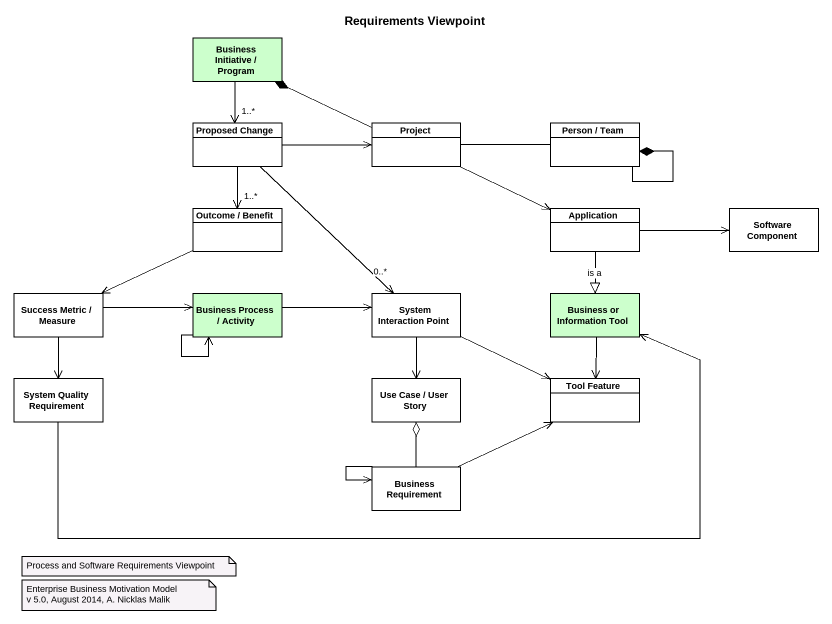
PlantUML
@startuml
title Requirements Viewpoint
hide circle
hide empty members
class "Business Initiative / Program" as Business_Initiative_Program #CCFFCC
class "Proposed Change" as Proposed_Change #FFFFFF
class Project #FFFFFF
class "Person / Team" as Person_Team #FFFFFF
class "Outcome / Benefit" as Outcome_Benefit #FFFFFF
class Application #FFFFFF
class "Software Component" as Software_Component #FFFFFF
class "Success Metric / Measure" as Success_Metric_Measure #FFFFFF
class "Business Process / Activity" as Business_Process_Activity #CCFFCC
class "System Interaction Point" as System_Interaction_Point #FFFFFF
class "Business or Information Tool" as Business_or_Information_Tool #CCFFCC
class "System Quality Requirement" as System_Quality_Requirement #FFFFFF
class "Use Case / User Story" as Use_Case_User_Story #FFFFFF
class "Tool Feature" as Tool_Feature #FFFFFF
class "Business Requirement" as Business_Requirement #FFFFFF
Business_Initiative_Program --> "1..*" Proposed_Change
Proposed_Change -right-> Project
Proposed_Change --> "1..*" Outcome_Benefit
Proposed_Change --> "0..*" System_Interaction_Point
Project -left-* Business_Initiative_Program
Project -right-> Application
Person_Team -left- Project
Person_Team --* Person_Team
Outcome_Benefit -left-> Success_Metric_Measure
Application -right-> Software_Component
Application --|> Business_or_Information_Tool : is a
Success_Metric_Measure -right-> Business_Process_Activity
Success_Metric_Measure --> System_Quality_Requirement
Business_Process_Activity --> Business_Process_Activity
Business_Process_Activity -right-> System_Interaction_Point
System_Interaction_Point --> Use_Case_User_Story
System_Interaction_Point -right-> Tool_Feature
Business_or_Information_Tool --> Tool_Feature
System_Quality_Requirement -right-> Business_or_Information_Tool
Business_Requirement -up-o Use_Case_User_Story
Business_Requirement -right-> Tool_Feature
Business_Requirement --> Business_Requirement
note as N1
  Process and Software Requirements Viewpoint
end note
note as N2
  Enterprise Business Motivation Model
  v 5.0, August 2014, A. Nicklas Malik
end note
@enduml
